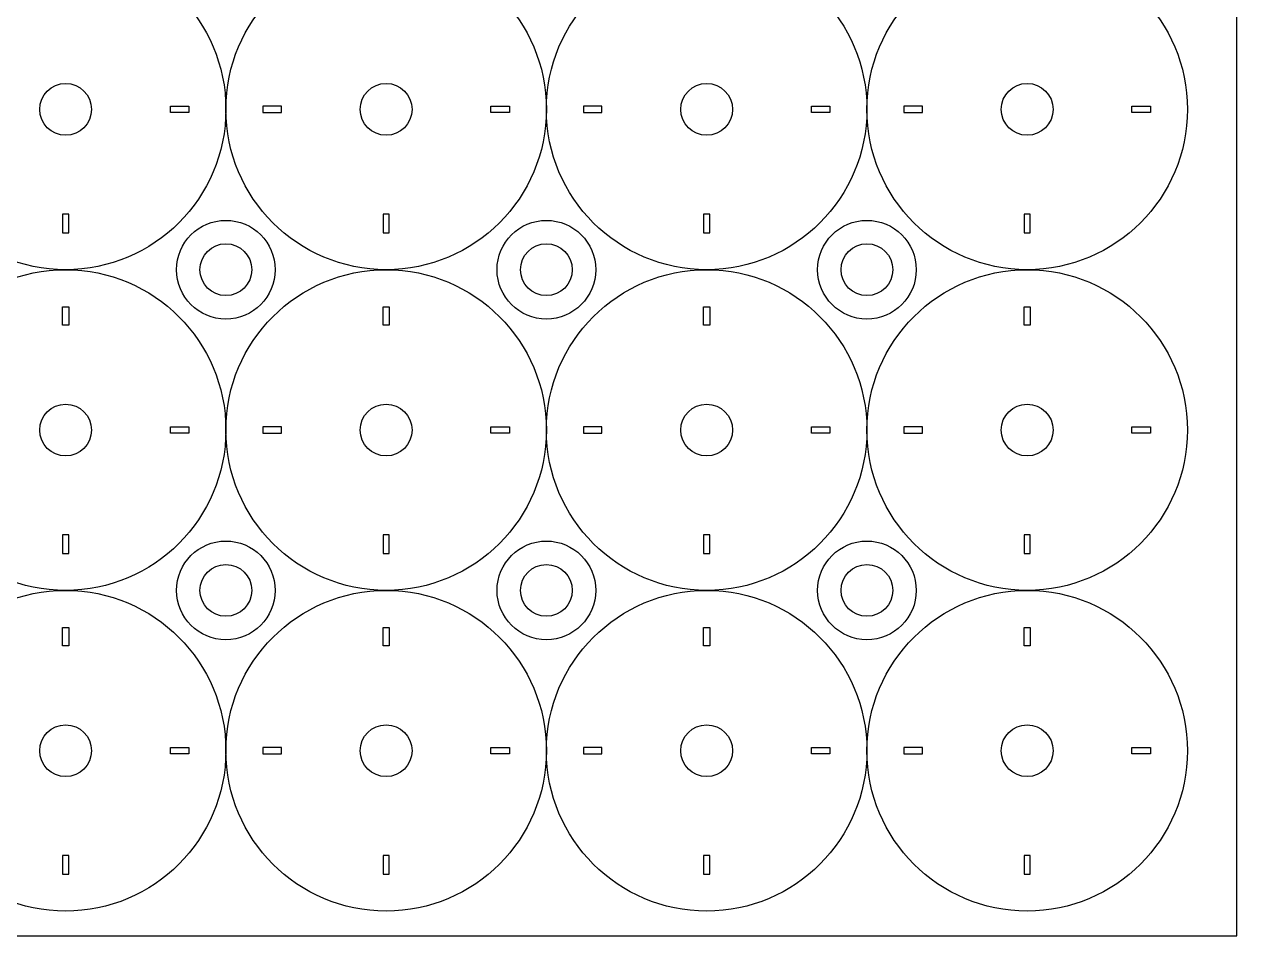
# Model space of a CAD drawing. Extents: x 994 to 3441, y -1567 to -767.
# Drawn here: x 1702.4 to 2194.1, y -1567.2 to -1197.7 of the extents above; entities that cross this region are included whole.
import ezdxf

# ---------------------------------------------------------------- set-up
doc = ezdxf.new("R2010")
doc.units = 0
for name, color, linetype in [('CUT1', 7, 'CONTINUOUS'), ('CUT2', 5, 'CONTINUOUS'), ('LAYER_15', 200, 'CONTINUOUS')]:
    doc.layers.add(name, color=color, linetype=linetype)

msp = doc.modelspace()

# ---------------------------------------------------------------- linework, layer by layer
at = {"layer": 'CUT1'}
for centre, radius in [((1719.14, -1232.22), 65), ((1849.14, -1232.22), 65), ((1979.14, -1232.22), 65), ((2109.14, -1232.22), 65), ((1784.14, -1297.22), 20), ((1914.14, -1297.22), 20), ((2044.14, -1297.22), 20), ((1719.14, -1362.22), 65), ((1849.14, -1362.22), 65), ((1979.14, -1362.22), 65), ((2109.14, -1362.22), 65), ((1784.14, -1427.22), 20), ((1914.14, -1427.22), 20), ((2044.14, -1427.22), 20), ((1719.14, -1492.22), 65), ((1849.14, -1492.22), 65), ((1979.14, -1492.22), 65), ((2109.14, -1492.22), 65)]:
    msp.add_circle(centre, radius, dxfattribs=at)
at = {"layer": 'CUT2'}
for p, q in [((1761.64, -1233.47), (1761.64, -1230.97)), ((1761.64, -1230.97), (1769.14, -1230.97)), ((1769.14, -1233.47), (1761.64, -1233.47)), ((1769.14, -1230.97), (1769.14, -1233.47)), ((1806.64, -1230.97), (1799.14, -1230.97)), ((1799.14, -1230.97), (1799.14, -1233.47)), ((1799.14, -1233.47), (1806.64, -1233.47)), ((1806.64, -1233.47), (1806.64, -1230.97)), ((1891.64, -1233.47), (1891.64, -1230.97)), ((1891.64, -1230.97), (1899.14, -1230.97)), ((1899.14, -1233.47), (1891.64, -1233.47)), ((1899.14, -1230.97), (1899.14, -1233.47)), ((1936.64, -1230.97), (1929.14, -1230.97)), ((1929.14, -1230.97), (1929.14, -1233.47)), ((1929.14, -1233.47), (1936.64, -1233.47)), ((1936.64, -1233.47), (1936.64, -1230.97)), ((2021.64, -1233.47), (2021.64, -1230.97)), ((2021.64, -1230.97), (2029.14, -1230.97)), ((2029.14, -1233.47), (2021.64, -1233.47)), ((2029.14, -1230.97), (2029.14, -1233.47)), ((2066.64, -1230.97), (2059.14, -1230.97)), ((2059.14, -1230.97), (2059.14, -1233.47)), ((2059.14, -1233.47), (2066.64, -1233.47)), ((2066.64, -1233.47), (2066.64, -1230.97)), ((2151.64, -1233.47), (2151.64, -1230.97)), ((2151.64, -1230.97), (2159.14, -1230.97)), ((2159.14, -1233.47), (2151.64, -1233.47)), ((2159.14, -1230.97), (2159.14, -1233.47)), ((1720.39, -1274.72), (1717.89, -1274.72)), ((1717.89, -1274.72), (1717.89, -1282.22)), ((1720.39, -1282.22), (1720.39, -1274.72)), ((1850.39, -1274.72), (1847.89, -1274.72)), ((1847.89, -1274.72), (1847.89, -1282.22)), ((1850.39, -1282.22), (1850.39, -1274.72)), ((1980.39, -1274.72), (1977.89, -1274.72)), ((1977.89, -1274.72), (1977.89, -1282.22)), ((1980.39, -1282.22), (1980.39, -1274.72)), ((2110.39, -1274.72), (2107.89, -1274.72)), ((2107.89, -1274.72), (2107.89, -1282.22)), ((2110.39, -1282.22), (2110.39, -1274.72)), ((1717.89, -1282.22), (1720.39, -1282.22)), ((1847.89, -1282.22), (1850.39, -1282.22)), ((1977.89, -1282.22), (1980.39, -1282.22)), ((2107.89, -1282.22), (2110.39, -1282.22)), ((1717.89, -1319.72), (1717.89, -1312.22)), ((1717.89, -1312.22), (1720.39, -1312.22)), ((1720.39, -1312.22), (1720.39, -1319.72)), ((1847.89, -1319.72), (1847.89, -1312.22)), ((1847.89, -1312.22), (1850.39, -1312.22)), ((1850.39, -1312.22), (1850.39, -1319.72)), ((1977.89, -1319.72), (1977.89, -1312.22)), ((1977.89, -1312.22), (1980.39, -1312.22)), ((1980.39, -1312.22), (1980.39, -1319.72)), ((2107.89, -1319.72), (2107.89, -1312.22)), ((2107.89, -1312.22), (2110.39, -1312.22)), ((2110.39, -1312.22), (2110.39, -1319.72)), ((1720.39, -1319.72), (1717.89, -1319.72)), ((1850.39, -1319.72), (1847.89, -1319.72)), ((1980.39, -1319.72), (1977.89, -1319.72)), ((2110.39, -1319.72), (2107.89, -1319.72)), ((1761.64, -1363.47), (1761.64, -1360.97)), ((1761.64, -1360.97), (1769.14, -1360.97)), ((1769.14, -1360.97), (1769.14, -1363.47)), ((1806.64, -1360.97), (1799.14, -1360.97)), ((1799.14, -1360.97), (1799.14, -1363.47)), ((1806.64, -1363.47), (1806.64, -1360.97)), ((1891.64, -1363.47), (1891.64, -1360.97)), ((1891.64, -1360.97), (1899.14, -1360.97)), ((1899.14, -1360.97), (1899.14, -1363.47)), ((1936.64, -1360.97), (1929.14, -1360.97)), ((1929.14, -1360.97), (1929.14, -1363.47)), ((1936.64, -1363.47), (1936.64, -1360.97)), ((2021.64, -1363.47), (2021.64, -1360.97)), ((2021.64, -1360.97), (2029.14, -1360.97)), ((2029.14, -1360.97), (2029.14, -1363.47)), ((2066.64, -1360.97), (2059.14, -1360.97)), ((2059.14, -1360.97), (2059.14, -1363.47)), ((2066.64, -1363.47), (2066.64, -1360.97)), ((2151.64, -1363.47), (2151.64, -1360.97)), ((2151.64, -1360.97), (2159.14, -1360.97)), ((2159.14, -1360.97), (2159.14, -1363.47)), ((1769.14, -1363.47), (1761.64, -1363.47)), ((1799.14, -1363.47), (1806.64, -1363.47)), ((1899.14, -1363.47), (1891.64, -1363.47)), ((1929.14, -1363.47), (1936.64, -1363.47)), ((2029.14, -1363.47), (2021.64, -1363.47)), ((2059.14, -1363.47), (2066.64, -1363.47)), ((2159.14, -1363.47), (2151.64, -1363.47)), ((1720.39, -1404.72), (1717.89, -1404.72)), ((1717.89, -1404.72), (1717.89, -1412.22)), ((1720.39, -1412.22), (1720.39, -1404.72)), ((1850.39, -1404.72), (1847.89, -1404.72)), ((1847.89, -1404.72), (1847.89, -1412.22)), ((1850.39, -1412.22), (1850.39, -1404.72)), ((1980.39, -1404.72), (1977.89, -1404.72)), ((1977.89, -1404.72), (1977.89, -1412.22)), ((1980.39, -1412.22), (1980.39, -1404.72)), ((2110.39, -1404.72), (2107.89, -1404.72)), ((2107.89, -1404.72), (2107.89, -1412.22)), ((2110.39, -1412.22), (2110.39, -1404.72)), ((1717.89, -1412.22), (1720.39, -1412.22)), ((1847.89, -1412.22), (1850.39, -1412.22)), ((1977.89, -1412.22), (1980.39, -1412.22)), ((2107.89, -1412.22), (2110.39, -1412.22)), ((1717.89, -1449.72), (1717.89, -1442.22)), ((1717.89, -1442.22), (1720.39, -1442.22)), ((1720.39, -1442.22), (1720.39, -1449.72)), ((1847.89, -1449.72), (1847.89, -1442.22)), ((1847.89, -1442.22), (1850.39, -1442.22)), ((1850.39, -1442.22), (1850.39, -1449.72)), ((1977.89, -1449.72), (1977.89, -1442.22)), ((1977.89, -1442.22), (1980.39, -1442.22)), ((1980.39, -1442.22), (1980.39, -1449.72)), ((2107.89, -1449.72), (2107.89, -1442.22)), ((2107.89, -1442.22), (2110.39, -1442.22)), ((2110.39, -1442.22), (2110.39, -1449.72)), ((1720.39, -1449.72), (1717.89, -1449.72)), ((1850.39, -1449.72), (1847.89, -1449.72)), ((1980.39, -1449.72), (1977.89, -1449.72)), ((2110.39, -1449.72), (2107.89, -1449.72)), ((1761.64, -1493.47), (1761.64, -1490.97)), ((1761.64, -1490.97), (1769.14, -1490.97)), ((1769.14, -1493.47), (1761.64, -1493.47)), ((1769.14, -1490.97), (1769.14, -1493.47)), ((1806.64, -1490.97), (1799.14, -1490.97)), ((1799.14, -1490.97), (1799.14, -1493.47)), ((1799.14, -1493.47), (1806.64, -1493.47)), ((1806.64, -1493.47), (1806.64, -1490.97)), ((1891.64, -1493.47), (1891.64, -1490.97)), ((1891.64, -1490.97), (1899.14, -1490.97)), ((1899.14, -1493.47), (1891.64, -1493.47)), ((1899.14, -1490.97), (1899.14, -1493.47)), ((1936.64, -1490.97), (1929.14, -1490.97)), ((1929.14, -1490.97), (1929.14, -1493.47)), ((1929.14, -1493.47), (1936.64, -1493.47)), ((1936.64, -1493.47), (1936.64, -1490.97)), ((2021.64, -1493.47), (2021.64, -1490.97)), ((2021.64, -1490.97), (2029.14, -1490.97)), ((2029.14, -1493.47), (2021.64, -1493.47)), ((2029.14, -1490.97), (2029.14, -1493.47)), ((2066.64, -1490.97), (2059.14, -1490.97)), ((2059.14, -1490.97), (2059.14, -1493.47)), ((2059.14, -1493.47), (2066.64, -1493.47)), ((2066.64, -1493.47), (2066.64, -1490.97)), ((2151.64, -1493.47), (2151.64, -1490.97)), ((2151.64, -1490.97), (2159.14, -1490.97)), ((2159.14, -1493.47), (2151.64, -1493.47)), ((2159.14, -1490.97), (2159.14, -1493.47)), ((1720.39, -1534.72), (1717.89, -1534.72)), ((1717.89, -1534.72), (1717.89, -1542.22)), ((1720.39, -1542.22), (1720.39, -1534.72)), ((1850.39, -1534.72), (1847.89, -1534.72)), ((1847.89, -1534.72), (1847.89, -1542.22)), ((1850.39, -1542.22), (1850.39, -1534.72)), ((1980.39, -1534.72), (1977.89, -1534.72)), ((1977.89, -1534.72), (1977.89, -1542.22)), ((1980.39, -1542.22), (1980.39, -1534.72)), ((2110.39, -1534.72), (2107.89, -1534.72)), ((2107.89, -1534.72), (2107.89, -1542.22)), ((2110.39, -1542.22), (2110.39, -1534.72)), ((1717.89, -1542.22), (1720.39, -1542.22)), ((1847.89, -1542.22), (1850.39, -1542.22)), ((1977.89, -1542.22), (1980.39, -1542.22)), ((2107.89, -1542.22), (2110.39, -1542.22))]:
    msp.add_line(p, q, dxfattribs=at)
for centre in [(1719.14, -1232.22), (1849.14, -1232.22), (1979.14, -1232.22), (2109.14, -1232.22), (1784.14, -1297.22), (1914.14, -1297.22), (2044.14, -1297.22), (1719.14, -1362.22), (1849.14, -1362.22), (1979.14, -1362.22), (2109.14, -1362.22), (1784.14, -1427.22), (1914.14, -1427.22), (2044.14, -1427.22), (1719.14, -1492.22), (1849.14, -1492.22), (1979.14, -1492.22), (2109.14, -1492.22)]:
    msp.add_circle(centre, 10.5, dxfattribs=at)
at = {"layer": 'LAYER_15'}
for p, q in [((2194.14, -1567.22), (2194.14, -767.22)), ((994.14, -1567.22), (2194.14, -1567.22))]:
    msp.add_line(p, q, dxfattribs=at)

doc.saveas('drawing.dxf')
